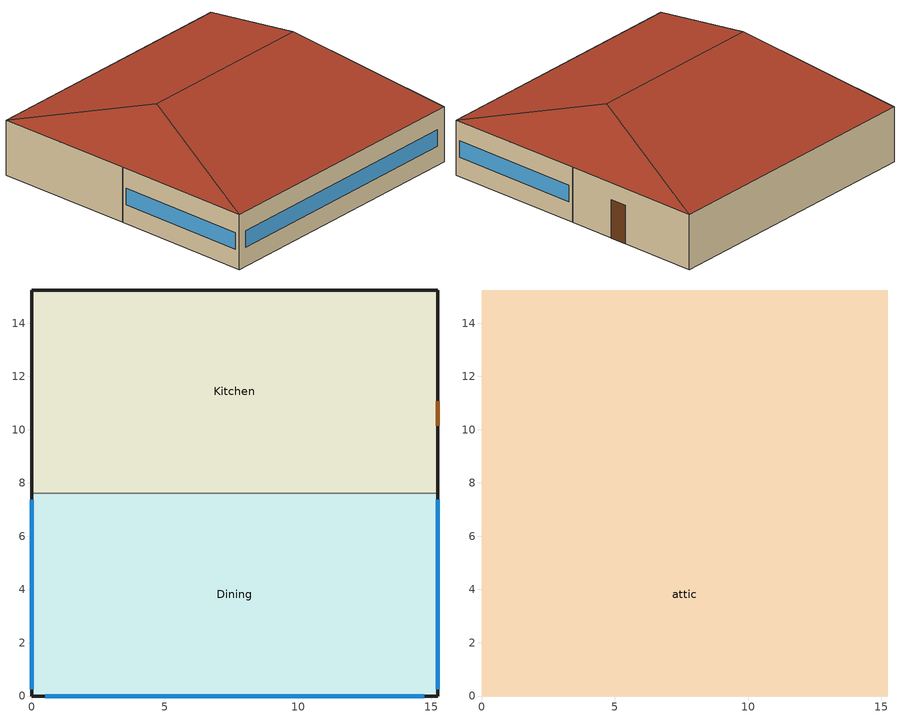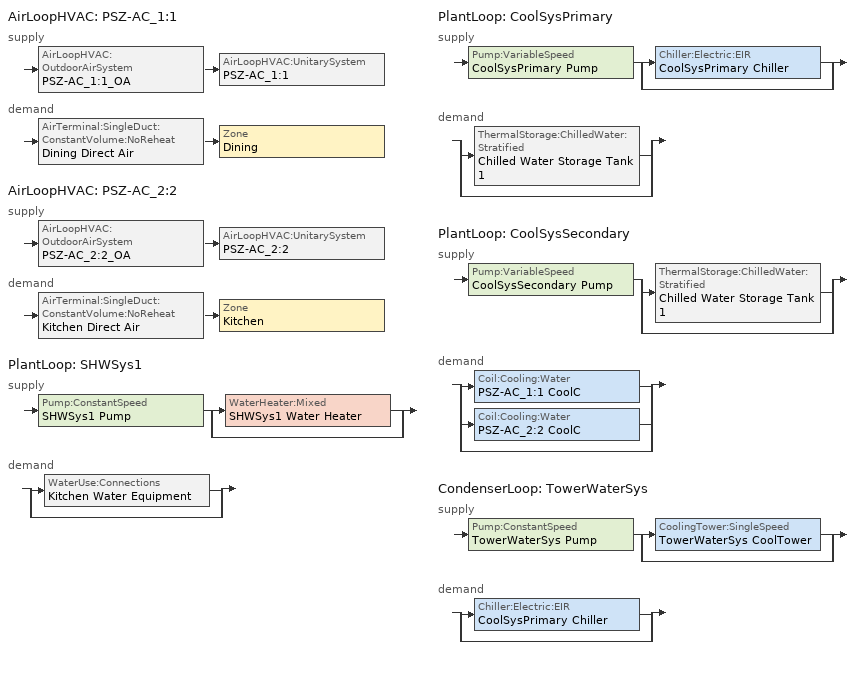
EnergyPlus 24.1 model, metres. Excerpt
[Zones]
Dining
 floor ground (Dining_Floor_Ffactor): 15.24,7.62 15.24,0 0,0 0,7.62 z0
 wall outside (nonres_ext_wall): 0,7.62 0,0 15.24,0 15.24,7.62 z0:3.05
 wall to Kitchen (int_wall): 15.24,7.62 0,7.62 z0:3.05
 window (NonreseastwestWindow_U_0.36_SHGC_0.38): 15.24,0.25 15.24,7.37 / 0,7.37 0,0.25 z1.07:1.98
 window (NonresWindow_U_0.36_SHGC_0.38): 0.51,0 14.73,0 z1.07:1.98
Kitchen
 floor ground (Kitchen_Floor_Ffactor): 15.24,15.24 15.24,7.62 0,7.62 0,15.24 z0
 wall outside (nonres_ext_wall): 15.24,7.62 15.24,15.24 0,15.24 0,7.62 z0:3.05
 door (Swinging Door_con): 15.24,10.15 15.24,11.06 z0:2.13
attic
 floor to Dining (nonres_roof_floor): 0,0 0,7.62 15.24,7.62 15.24,0 z3.05
 floor to Kitchen (nonres_roof_floor): 15.24,15.24 15.24,7.62 0,7.62 0,15.24 z3.05
 roof outside (AtticRoofDeck): 15.24,0,3.05 15.24,15.24,3.05 12.7,7.62,5.59; 15.24,15.24,3.05 0,15.24,3.05 2.54,7.62,5.59 12.7,7.62,5.59; 0,0,3.05 15.24,0,3.05 12.7,7.62,5.59 2.54,7.62,5.59; 0,15.24,3.05 0,0,3.05 2.54,7.62,5.59
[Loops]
AirLoopHVAC 'PSZ-AC_1:1'
 supply: AirLoopHVAC:OutdoorAirSystem 'PSZ-AC_1:1_OA' > AirLoopHVAC:UnitarySystem 'PSZ-AC_1:1'
 demand: AirTerminal:SingleDuct:ConstantVolume:NoReheat 'Dining Direct Air' > Zone 'Dining'
AirLoopHVAC 'PSZ-AC_2:2'
 supply: AirLoopHVAC:OutdoorAirSystem 'PSZ-AC_2:2_OA' > AirLoopHVAC:UnitarySystem 'PSZ-AC_2:2'
 demand: AirTerminal:SingleDuct:ConstantVolume:NoReheat 'Kitchen Direct Air' > Zone 'Kitchen'
PlantLoop 'SHWSys1'
 supply: Pump:ConstantSpeed 'SHWSys1 Pump' > split
  | WaterHeater:Mixed 'SHWSys1 Water Heater'
  | bypass
 demand: split
  | WaterUse:Connections 'Kitchen Water Equipment'
  | bypass
PlantLoop 'CoolSysPrimary'
 supply: Pump:VariableSpeed 'CoolSysPrimary Pump' > split
  | Chiller:Electric:EIR 'CoolSysPrimary Chiller'
  | bypass
 demand: split
  | ThermalStorage:ChilledWater:Stratified 'Chilled Water Storage Tank 1'
  | bypass
PlantLoop 'CoolSysSecondary'
 supply: Pump:VariableSpeed 'CoolSysSecondary Pump' > split
  | ThermalStorage:ChilledWater:Stratified 'Chilled Water Storage Tank 1'
  | bypass
 demand: split
  | Coil:Cooling:Water 'PSZ-AC_1:1 CoolC'
  | Coil:Cooling:Water 'PSZ-AC_2:2 CoolC'
  | bypass
CondenserLoop 'TowerWaterSys'
 supply: Pump:ConstantSpeed 'TowerWaterSys Pump' > split
  | CoolingTower:SingleSpeed 'TowerWaterSys CoolTower'
  | bypass
 demand: split
  | Chiller:Electric:EIR 'CoolSysPrimary Chiller'
  | bypass
[Building]
RestaurantFastFood: Loads convergence tolerance value=0.04; Maximum number of warmup days=15; Minimum number of warmup days=6; North axis=0; Solar distribution=MinimalShadowing; Temperature convergence tolerance value=0.2; Terrain=City
[Site:GroundTemperature:FCfactorMethod]
January ground temperature=7.1; February ground temperature=3; March ground temperature=-1; April ground temperature=0.8; May ground temperature=-0.2; June ground temperature=4.8; July ground temperature=6.1; August ground temperature=13.7; September ground temperature=22.2; October ground temperature=22.7; November ground temperature=21.7; December ground temperature=18.5
[Site:Location]
USA IL-CHICAGO-OHARE: Elevation=190; Latitude=41.77; Longitude=-87.75; Time zone=-6
[Site:WaterMainsTemperature]
Annual average outdoor air temperature=9.95; Calculation method=Correlation; Maximum difference in monthly average outdoor air temperatures=23.7
[SizingPeriod:DesignDay] Barometric pressure=99063; Day of month=21; Daylight saving time indicator=No; Humidity condition type=WetBulb; Rain indicator=No; Snow indicator=No; Solar model indicator=ASHRAEClearSky
Name | Daily dry bulb temperature range | Day type | Maximum dry bulb temperature | Month | Sky clearness | Wetbulb or dewpoint at maximum dry bulb | Wind direction | Wind speed
CHICAGO Ann Clg .4% Condns WB=>MDB | 10.7 | SummerDesignDay | 31.2 | 7 | 1 | 25.5 | 230 | 5.3
CHICAGO Ann Htg 99.6% Condns DB | 0 | WinterDesignDay | -20.6 | 1 | 0 | -20.6 | 270 | 4.9
[Construction]
AtticRoofDeck: F12 Asphalt shingles, G02 16mm plywood
InteriorFurnishings: Std Wood 6inch
NonresWindow_U_0.36_SHGC_0.38: Nonres Window Glazing Layer
NonreseastwestWindow_U_0.36_SHGC_0.38: Nonres East West Glazing Layer
Swinging Door_con: Opaque Door panel_con
int_wall: G01 13mm gypsum board, G01 13mm gypsum board
nonres_ext_wall: F07 25mm stucco, G01 16mm gypsum board, Nonres_Exterior_Wall_Insulation, G01 16mm gypsum board
nonres_roof_floor: G01 16mm gypsum board, Nonres_Roof_Insulation
[Construction:FfactorGroundFloor] Area=116.171; F factor=0.90012; Perimeterexposed=30.4856
Dining_Floor_Ffactor; Kitchen_Floor_Ffactor
[Material]
Name | Conductivity | Density | Roughness | Solar absorptance | Specific heat | Thermal absorptance | Thickness | Visible absorptance
F07 25mm stucco | 0.72 | 1856 | Smooth | 0.7 | 840 | 0.9 | 0.0254 | 0.7
F12 Asphalt shingles | 0.04 | 1120 | VeryRough | 0.7 | 1260 | 0.9 | 0.0032
G01 13mm gypsum board | 0.16 | 800 | Smooth | 0.7 | 1090 | 0.9 | 0.0127 | 0.5
G01 16mm gypsum board | 0.16 | 800 | MediumSmooth |  | 1090 |  | 0.0159
G02 16mm plywood | 0.12 | 544 | Smooth |  | 1210 |  | 0.0159
Std Wood 6inch | 0.12 | 540 | MediumSmooth | 0.7 | 1210 | 0.9 | 0.15 | 0.7
[Material:NoMass] Solar absorptance=0.7; Thermal absorptance=0.9; Visible absorptance=0.7
Name | Roughness | Thermal resistance
Nonres_Exterior_Wall_Insulation | MediumSmooth | 3.06958
Nonres_Roof_Insulation | MediumSmooth | 8.09878
Opaque Door panel_con | MediumRough | 0.475964
[WindowMaterial:SimpleGlazingSystem] Solar heat gain coefficient=0.38; U factor=2.04417; Visible transmittance=0.418
Nonres East West Glazing Layer; Nonres Window Glazing Layer
[AirLoopHVAC] Design supply air flow rate=Autosize
PSZ-AC_1:1; PSZ-AC_2:2
[AirLoopHVAC:UnitarySystem] Availability schedule=ALWAYS_ON; Control type=Load; Cooling supply air flow rate=Autosize; Cooling supply air flow rate method=SupplyAirFlowRate; Dehumidification control type=None; Fan placement=DrawThrough; Heating supply air flow rate=Autosize; Heating supply air flow rate method=SupplyAirFlowRate; Latent load control=SensibleOnlyLoadControl; Maximum supply air temperature=Autosize; Minimum supply air temperature=2; No load supply air flow rate=Autosize; No load supply air flow rate control set to low speed=No; No load supply air flow rate method=SupplyAirFlowRate; Supply air fan operating mode schedule=HVACOperationSchd; Use doas dx cooling coil=No
Name | Controlling zone or thermostat location | Cooling coil | Design specification multispeed object | Heating coil | Supply fan
PSZ-AC_1:1 | Dining | PSZ-AC_1:1 CoolC | PSZ-AC_1:1_Unitary_Package_DX_Perf | PSZ-AC_1:1_HeatC | PSZ-AC_1:1_addAQ Fan
PSZ-AC_2:2 | Kitchen | PSZ-AC_2:2 CoolC | PSZ-AC_2:2_Unitary_Package_DX_Perf | PSZ-AC_2:2_HeatC | PSZ-AC_2:2_addAQ Fan
[AirTerminal:SingleDuct:ConstantVolume:NoReheat] Availability schedule=ALWAYS_ON; Maximum air flow rate=Autosize
Dining Direct Air; Kitchen Direct Air
[AvailabilityManager:NightCycle] Applicability schedule=Always_On; Control type=StayOff; Cycling run time=1800; Cycling run time control type=FixedRunTime; Fan schedule=HVACOperationSchd; Thermostat tolerance=1
PSZ-AC_1:1 Availability Manager; PSZ-AC_2:2 Availability Manager
[Coil:Heating:Fuel] Availability schedule=ALWAYS_ON; Fuel type=NaturalGas; Nominal capacity=Autosize
Name | Burner efficiency
PSZ-AC_1:1_HeatC | 0.81
PSZ-AC_2:2_HeatC | 0.8
[Controller:OutdoorAir] Economizer control action type=ModulateFlow; Economizer control type=DifferentialDryBulb; Lockout type=LockoutWithHeating; Maximum outdoor air flow rate=Autosize; Minimum limit type=FixedMinimum; Minimum outdoor air flow rate=Autosize
Name | Maximum fraction of outdoor air schedule | Minimum outdoor air schedule
PSZ-AC_1:1_OA_Controller | SZ_system_OA_Max_Frac_SCH | MinOA_MotorizedDamper_Sched
PSZ-AC_2:2_OA_Controller |  | MINOA_FFKITCH_SCHED
[Daylighting:Controls]
Dining_DaylCtrl: Daylighting reference point name 1=Dining_DaylRefPt1; Fraction of lights controlled by reference point 1=0.38; Illuminance setpoint at reference point 1=215; Daylighting reference point name 2=Dining_DaylRefPt2; Fraction of lights controlled by reference point 2=0.38; Illuminance setpoint at reference point 2=215; Daylighting method=SplitFlux; Glare calculation azimuth angle of view direction clockwise from zone y axis=180; Glare calculation daylighting reference point=Dining_DaylRefPt1; Lighting control type=ContinuousOff; Maximum allowable discomfort glare index=22; Minimum input power fraction for continuous or continuousoff dimming control=0.2; Minimum light output fraction for continuous or continuousoff dimming control=0.2; Number of stepped control steps=3; Probability lighting will be reset when needed in manual stepped control=1; Zone or space=Dining
[DesignSpecification:OutdoorAir]
Name | Outdoor air flow per zone | Outdoor air flow per zone floor area | Outdoor air method
SZ DSOA Dining | 0 | 0.00358138 | Flow/Area
SZ DSOA Kitchen | 1.14136 | 0.000792347 | Maximum
[ElectricEquipment] Design level calculation method=EquipmentLevel
Name | Design level | End use subcategory | Fraction latent | Fraction lost | Fraction radiant | Schedule | Zone or zonelist or space or spacelist
Dining_MiscElec_Equip | 13567.3 | Cooking | 0.25 | 0 | 0.3 | BLDG_EQUIP_SCH | Dining
Kitchen_MiscElec_Equip | 31468.7 | Cooking | 0.25 | 0.3 | 0.3 | BLDG_EQUIP_SCH | Kitchen
Kitchen_Reach-in-Freezer | 277.5 | ReachInFreezer | 0 | 0 | 0.25 | Always_on | Kitchen
Kitchen_Reach-in-Refrigerator | 313.3 | ReachInRefrigerator | 0 | 0 | 0.25 | Always_on | Kitchen
[EnergyManagementSystem:Actuator] Actuated component control type=Electricity Rate; Actuated component type=Lights
Name | Actuated component unique
Dining_Light_Actuator | Dining_lights
Kitchen_Light_Actuator | Kitchen_lights
[EnergyManagementSystem:InternalVariable] Internal data type=Zone Floor Area
Name | Internal data index key
Dining_Area | Dining
Kitchen_Area | Kitchen
[EnergyManagementSystem:Program]
SET_Dining_Light_EMS_Program: SET Dining_LSr_IP=0.093*Dining_LSr/Dining_Area; IF (Dining_Occ_Sensor <= 0) && (Dining_LSr_IP >= 0.02); SET Dining_Light_Actuator = 0.02*Dining_Area/0.09290304; ELSE; SET Dining_Light_Actuator = NULL; ENDIF
SET_Kitchen_Light_EMS_Program: SET Kitchen_LSr_IP=0.093*Kitchen_LSr/Kitchen_Area; IF (Kitchen_Occ_Sensor <= 0) && (Kitchen_LSr_IP >= 0.02); SET Kitchen_Light_Actuator = 0.02*Kitchen_Area/0.09290304; ELSE; SET Kitchen_Light_Actuator = NULL; ENDIF
[EnergyManagementSystem:ProgramCallingManager]
SET_Dining_Light_EMS_Program_Prog_Manager: BeginTimestepBeforePredictor; SET_Dining_Light_EMS_Program
SET_Kitchen_Light_EMS_Program_Prog_Manager: BeginTimestepBeforePredictor; SET_Kitchen_Light_EMS_Program
[EnergyManagementSystem:Sensor]
Name | Output variable or output meter index key | Output variable or output meter
Dining_LSr | Dining | Zone Lights Electricity Rate
Dining_Occ_Sensor | Dining | People Occupant Count
Kitchen_LSr | Kitchen | Zone Lights Electricity Rate
Kitchen_Occ_Sensor | Kitchen | People Occupant Count
OAT_F |  | Site Outdoor Air Drybulb Temperature
[Exterior:Lights] Control option=AstronomicalClock; End use subcategory=General
Name | Design level | Schedule
Exterior_Lights_a | 122.81 | Exterior_lighting_schedule_a
Exterior_Lights_b | 649.5 | Exterior_lighting_schedule_b_2016
[Fan:SystemModel] Availability schedule=HVACOperationSchd; Design electric power consumption=Autosize; Design maximum air flow rate=Autosize; Design power sizing method=TotalEfficiencyAndPressure; Design pressure rise=622.5; Electric power minimum flow rate fraction=1; End use subcategory=General; Motor in air stream fraction=1; Night ventilation mode pressure rise=622.5; Number of speeds=2; Speed control method=Discrete; Speed electric power fraction 1=0.4; Speed flow fraction 1=0.66; Speed electric power fraction 2=1; Speed flow fraction 2=1
Name | Fan total efficiency | Motor efficiency
PSZ-AC_1:1_addAQ Fan | 0.58175 | 0.895
PSZ-AC_2:2_addAQ Fan | 0.56225 | 0.865
[Fan:ZoneExhaust] Availability schedule=Hours_of_operation; End use subcategory=General
Name | Fan total efficiency | Maximum flow rate | Pressure rise | Balanced exhaust fraction schedule
Dining Exhaust Fan | 1 | 0.41605 | 0
Kitchen Exhaust Fan | 0.385 | 1.5574 | 124.5 | Kitchen Exhaust Fan Balanced Exhaust Fraction Schedule
[GasEquipment]
Kitchen_MiscGas_Equip: Design level=91932.6; Design level calculation method=EquipmentLevel; End use subcategory=Cooking; Fraction latent=0.1; Fraction lost=0.7; Fraction radiant=0.2; Schedule=FF_GAS_EQUIP_SCH; Zone or zonelist or space or spacelist=Kitchen
[InternalMass] Construction=InteriorFurnishings; Surface area=232.343
Name | Zone or zonelist
Dining_InternalMass_1 | Dining
Kitchen_InternalMass_1 | Kitchen
[Lights] Design level calculation method=Watts/Area; End use subcategory=LightsWired; Fraction radiant=0.7; Fraction replaceable=1; Fraction visible=0.2; Return air fraction=0; Return air fraction calculated from plenum temperature=No
Name | Schedule | Watts per floor area | Zone or zonelist or space or spacelist
Dining_Lights | BLDG_LIGHT_DINING_SCH | 4.30556 | Dining
Kitchen_Lights | BLDG_LIGHT_KITCHEN_SCH | 11.7327 | Kitchen
[People] Activity level schedule=ACTIVITY_SCH; Air velocity schedule=AIR_VELO_SCH; Clothing insulation calculation method=ClothingInsulationSchedule; Clothing insulation schedule=CLOTHING_SCH; Enable ashrae 55 comfort warnings=No; Fraction radiant=0.3; Mean radiant temperature calculation type=EnclosureAveraged; Number of people schedule=BLDG_OCC_SCH; Sensible heat fraction=Autocalculate; Thermal comfort model 1 type=Fanger; Work efficiency schedule=WORK_EFF_SCH
Name | Floor area per person | Number of people calculation method | Zone or zonelist or space or spacelist | Number of people
Dining | 1.327 | Area/Person | Dining
Kitchen |  | People | Kitchen | 6.2733
[PlantEquipmentList]
SHWSys1 Equipment List: SHWSys1 Water Heater, WaterHeater:Mixed
CoolSysPrimary Equipment List: CoolSysPrimary Chiller, Chiller:Electric:EIR
CoolSysSecondary TES Supply: Chilled Water Storage Tank 1, ThermalStorage:ChilledWater:Stratified
[PlantEquipmentOperation:HeatingLoad]
SHWSys1 Operation Scheme: Load range 1 lower limit=0; Load range 1 upper limit=1e+15; Range 1 equipment list=SHWSys1 Equipment List
[PlantEquipmentOperationSchemes] Control scheme 1 schedule=PlantOnSched
Name | Control scheme 1
SHWSys1 Loop Operation Scheme List | SHWSys1 Operation Scheme
CoolSysPrimary Loop Operation Scheme List | CoolSysPrimary Operation Scheme
CoolSysSecondary Loop Operation Scheme List | CoolSysSecondary Operation Scheme
[PlantLoop] Fluid type=Water; Load distribution scheme=Optimal; Maximum loop flow rate=Autosize; Minimum loop flow rate=0; Plant loop volume=Autocalculate
Name | Maximum loop temperature | Minimum loop temperature | Plant equipment operation scheme
SHWSys1 | 60 | 10 | SHWSys1 Loop Operation Scheme List
CoolSysPrimary | 98 | 1 | CoolSysPrimary Loop Operation Scheme List
CoolSysSecondary | 98 | 1 | CoolSysSecondary Loop Operation Scheme List
[Pump:ConstantSpeed] Design flow rate=Autosize; Design power consumption=Autosize; Fraction of motor inefficiencies to fluid stream=0; Pump control type=Intermittent
Name | Design pump head | Motor efficiency
SHWSys1 Pump | 0.001 | 0.3
TowerWaterSys Pump | 179352 | 0.87
[Refrigeration:Case] Zone=Kitchen; Anti sweat heater control type=None; Availability schedule=ALWAYS_ON; Case anti sweat heater power per unit length=0; Case height=0; Case lighting schedule=walkin_occ_lght_sch; Defrost energy correction curve type=None; Fraction of lighting energy to case=1; Humidity at zero anti sweat heater energy=0; Latent case credit curve type=CaseTemperatureMethod; Minimum anti sweat heater power per unit length=0; Rated ambient relative humidity=55; Rated ambient temperature=23.88; Standard case lighting power per unit length=33
Name | Case credit fraction schedule | Case defrost drip down schedule | Case defrost power per unit length | Case defrost schedule | Case defrost type | Case length | Case operating temperature | Fraction of anti sweat heater energy to case | Latent case credit curve | Operating case fan power per unit length | Rated latent heat ratio | Rated runtime fraction | Rated total cooling capacity per unit length | Refrigerated case restocking schedule | Standard case fan power per unit length | Under case hvac return air fraction
Kitchen_Case:1_WALKINFREEZER | Kitchen_Case:1_WALKINFREEZER_CaseCreditReduxSched | Kitchen_Case:1_WALKINFREEZER_CaseDripDown2aDaySched | 1291.7 | Kitchen_Case:1_WALKINFREEZER_CaseDefrost2aDaySched | Electric | 2.44 | -23 | 0 | Kitchen_Case:1_WALKINFREEZERSingleShelfHorizontal_LatentEnergyMult | 21.1429 | 0.1 | 0.4 | 688 | Kitchen_Case:1_WALKINFREEZER_WalkInStockingSched | 21.1429 | 0
Kitchen_Case:2_SELFCONTAINEDDISPLAYCASE |  |  | 0 |  | None | 3.05 | 2 | 0.2 | Kitchen_Case:2_SELFCONTAINEDDISPLAYCASEMultiShelfVertical_LatentEnergyMult | 18.8571 | 0.08 | 0.85 | 734 | Kitchen_Case:2_SELFCONTAINEDDISPLAYCASE_CaseStockingSched | 18.8571 | 0.05
[Refrigeration:CaseAndWalkInList]
Name | Case or walkin name 1
RACK1CaseList | Kitchen_Case:1_WALKINFREEZER
RACK2CaseList | Kitchen_Case:2_SELFCONTAINEDDISPLAYCASE
[Refrigeration:CompressorRack] Condenser type=AirCooled; Design condenser fan power=330; Heat rejection location=Zone
Name | Compressor rack cop function of temperature curve | Condenser fan power function of temperature curve | Design compressor rack cop | End use subcategory | Refrigeration case name or walkin name or caseandwalkinlist
RACK1 | RACK1_RackCOPfTCurve | RACK1_RackCondFanCurve2 | 2.51 | LowTempRefrigeration | RACK1CaseList
RACK2 | RACK2_RackCOPfTCurve |  | 7.29 | MedTempRefrigeration | RACK2CaseList
[SetpointManager:MixedAir] Control variable=Temperature
Name | Setpoint node or nodelist
PSZ-AC_1:1_CoolC SAT Manager | PSZ-AC_1:1_CoolC-PSZ-AC_1:1_HeatCNode
PSZ-AC_1:1_HeatC MixedAir Manager | PSZ-AC_1:1_HeatC-PSZ-AC_1:1 FanNode
PSZ-AC_1:1_OAMixed Air Temp Manager | PSZ-AC_1:1_OA-PSZ-AC_1:1_CoolCNode
PSZ-AC_2:2_CoolC SAT Manager | PSZ-AC_2:2_CoolC-PSZ-AC_2:2_HeatCNode
PSZ-AC_2:2_HeatC MixedAir Manager | PSZ-AC_2:2_HeatC-PSZ-AC_2:2 FanNode
PSZ-AC_2:2_OAMixed Air Temp Manager | PSZ-AC_2:2_OA-PSZ-AC_2:2_CoolCNode
[SetpointManager:Scheduled] Control variable=Temperature
Name | Schedule | Setpoint node or nodelist
SHWSys1 Loop Setpoint Manager | SHWSys1-Loop-Temp-Schedule | SHWSys1 Supply Outlet Node
CoolSysPrimary Loop Setpoint Manager | CW-Primary-Loop-Temp-Schedule | CoolSysPrimary Supply Outlet Node
CoolSysSecondary Loop Setpoint Manager | CW-Secondary-Loop-Temp-Schedule | CoolSysSecondary Supply Outlet Node
[SetpointManager:SingleZone:Cooling] Control variable=Temperature; Maximum supply air temperature=99; Minimum supply air temperature=12.8
Name | Control zone | Setpoint node or nodelist
SupAirTemp MngrDining - Clg | Dining | PSZ-AC_1:1 Supply Equipment Outlet Node
SupAirTemp MngrKitchen - Clg | Kitchen | PSZ-AC_2:2 Supply Equipment Outlet Node
[SetpointManager:SingleZone:Heating] Control variable=Temperature; Maximum supply air temperature=40; Minimum supply air temperature=12.8
Name | Control zone | Setpoint node or nodelist
SupAirTemp MngrDining - Htg | Dining | PSZ-AC_1:1 Zone Equipment Inlet Node
SupAirTemp MngrKitchen - Htg | Kitchen | PSZ-AC_2:2 Zone Equipment Inlet Node
[Sizing:Plant]
Name | Design loop exit temperature | Loop design temperature difference | Loop type | Plant or condenser loop
SHWSys1 | 60 | 5 | Heating
Sizing:Plant CoolSysPrimary | 4.4 | 5 | Cooling | CoolSysPrimary
Sizing:Plant CoolSysSecondary | 6.7 | 4.5 | Cooling | CoolSysSecondary
Sizing:Plant TowerWaterSys | 29.4 | 5.6 | Condenser | TowerWaterSys
[Sizing:System] 100 outdoor air in cooling=No; 100 outdoor air in heating=No; Central cooling capacity control method=OnOff; Central cooling design supply air humidity ratio=0.007; Central cooling design supply air temperature=12.8; Central heating design supply air humidity ratio=0.008; Central heating design supply air temperature=40; Central heating maximum system air flow ratio=1; Cooling design capacity=Autosize; Cooling design capacity method=CoolingDesignCapacity; Cooling supply air flow rate=0; Cooling supply air flow rate method=DesignDay; Design outdoor air flow rate=Autosize; Heating design capacity=Autosize; Heating design capacity method=HeatingDesignCapacity; Heating supply air flow rate=0; Heating supply air flow rate method=DesignDay; Precool design humidity ratio=0.008; Precool design temperature=12.8; Preheat design humidity ratio=0.008; Preheat design temperature=7; System outdoor air method=ZoneSum; Type of load to size on=Sensible; Type of zone sum to use=Coincident; Zone maximum outdoor air fraction=1
PSZ-AC_1:1; PSZ-AC_2:2
[Sizing:Zone] Account for dedicated outdoor air system=No; Cooling design air flow method=DesignDayWithLimit; Cooling design air flow rate=0; Cooling minimum air flow fraction=0; Dedicated outdoor air high setpoint temperature for design=Autosize; Dedicated outdoor air low setpoint temperature for design=Autosize; Dedicated outdoor air system control strategy=NeutralSupplyAir; Heating design air flow method=DesignDay; Heating design air flow rate=0; Zone cooling design supply air humidity ratio=0.007; Zone cooling design supply air temperature=12.8; Zone cooling design supply air temperature input method=SupplyAirTemperature; Zone heating design supply air humidity ratio=0.008; Zone heating design supply air temperature=40; Zone heating design supply air temperature input method=SupplyAirTemperature
Name | Cooling minimum air flow | Cooling minimum air flow per zone floor area | Design specification outdoor air object
Dining | 0 | 0.00358118 | SZ DSOA Dining
Kitchen | 1.14136 | 0 | SZ DSOA Kitchen
[ThermostatSetpoint:DualSetpoint]
Name | Cooling setpoint temperature schedule | Heating setpoint temperature schedule
Dining DualSPSched | CLGSETP_SCH_NO_OPTIMUM | HTGSETP_SCH_NO_OPTIMUM
Kitchen DualSPSched | CLGSETP_KITCHEN_SCH_NO_OPTIMUM | HTGSETP_KITCHEN_SCH_NO_OPTIMUM
[UnitarySystemPerformance:Multispeed] Cooling speed supply air flow ratio 1=0.66; Heating speed supply air flow ratio 1=1; Cooling speed supply air flow ratio 2=1; Heating speed supply air flow ratio 2=1; No load supply air flow rate ratio=0.66; Number of speeds for cooling=2; Number of speeds for heating=2; Single mode operation=No
PSZ-AC_1:1_Unitary_Package_DX_Perf; PSZ-AC_2:2_Unitary_Package_DX_Perf
[WaterHeater:Mixed]
SHWSys1 Water Heater: Ambient temperature indicator=Zone; Ambient temperature zone=KITCHEN; Deadband temperature difference=2; Heater control type=Cycle; Heater fuel type=NaturalGas; Heater maximum capacity=29307.11; Heater thermal efficiency=0.80804; Indirect water heating recovery time=1.5; Maximum temperature limit=82.2222; Off cycle loss coefficient to ambient temperature=7.56156; Off cycle parasitic fuel consumption rate=720; Off cycle parasitic fuel type=NaturalGas; Off cycle parasitic heat fraction to tank=0.8; On cycle loss coefficient to ambient temperature=7.56156; On cycle parasitic fuel consumption rate=720; On cycle parasitic fuel type=NaturalGas; Setpoint temperature schedule=SHWSys1 Water Heater Setpoint Temperature Schedule Name; Source side design flow rate=Autosize; Source side effectiveness=1; Tank volume=0.378541; Use side design flow rate=Autosize; Use side effectiveness=1
[WaterUse:Connections]
Kitchen Water Equipment: Water use equipment name 1=Kitchen Water Equipment
[WaterUse:Equipment]
Kitchen Water Equipment: Zone=Kitchen; End use subcategory=WaterUse; Flow rate fraction schedule=BLDG_SWH_SCH; Hot water supply temperature schedule=Kitchen Water Equipment Hot Supply Temp Sched; Latent fraction schedule=Kitchen Water Equipment Latent fract sched; Peak flow rate=9.598e-05; Sensible fraction schedule=Kitchen Water Equipment Sensible fract sched
[Zone] Floor area=Autocalculate; Multiplier=1; Type=1
Name | Ceiling height | Part of total floor area | Volume
Dining; Kitchen | 3.0488 | Yes | 354.1836
attic | -9999 | No | 262.3406
[ZoneControl:Thermostat] Control type schedule=Dual Zone Control Type Sched
Name | Zone or zonelist | Control 1
Dining Thermostat | Dining | Dining DualSPSched
Kitchen Thermostat | Kitchen | Kitchen DualSPSched
[Zone equipment]
Dining: Dining Exhaust Fan, Dining Direct Air
Kitchen: Kitchen Exhaust Fan, Kitchen Direct Air
[ZoneInfiltration:DesignFlowRate] Temperature term coefficient=0; Velocity squared term coefficient=0
Name | Constant term coefficient | Design flow rate | Design flow rate calculation method | Schedule | Velocity term coefficient | Zone or zonelist or space or spacelist | Flow rate per exterior surface area
Dining_Door_Infiltration | 1 | 0.583798 | Flow/Zone | VESTIBULE_DOOR_INFIL_SCH | 0 | Dining
Dining_Infiltration | 0 |  | Flow/ExteriorArea | INFIL_SCH_PNNL | 0.224 | Dining | 0.00056896
Kitchen_Infiltration | 0 |  | Flow/ExteriorArea | INFIL_SCH_PNNL | 0.224 | Kitchen | 0.00056896
attic_Infiltration | 1 | 0.0729 | Flow/Zone | ALWAYS_ON | 0 | attic
[Coil:Cooling:Water] Availability schedule=ALWAYS_ON; Design air flow rate=Autosize; Design water flow rate=Autosize; Design inlet water temperature=Autosize; Design inlet air temperature=Autosize; Design outlet air temperature=Autosize; Design inlet air humidity ratio=Autosize; Design outlet air humidity ratio=Autosize; Design water temperature difference=4.5; Type of analysis=DetailedAnalysis; Heat exchanger configuration=CounterFlow
PSZ-AC_1:1 CoolC; PSZ-AC_2:2 CoolC
[Chiller:Electric:EIR]
CoolSysPrimary Chiller: Chiller flow mode=ConstantFlow; Condenser type=WaterCooled; Cooling capacity function of temperature curve=Main Chiller RecipCapFT; Design heat recovery water flow rate=0; Electric input to cooling output ratio function of part load ratio curve=Main Chiller RecipEIRFPLR; Electric input to cooling output ratio function of temperature curve=Main Chiller RecipEIRFT; Fraction of compressor electric consumption rejected by condenser=1; Leaving chilled water lower temperature limit=3; Maximum part load ratio=1; Minimum part load ratio=0; Minimum unloading ratio=0.25; Optimum part load ratio=1; Reference capacity=97000; Reference chilled water flow rate=Autosize; Reference condenser fluid flow rate=Autosize; Reference cop=3.2; Reference entering condenser fluid temperature=29.4; Reference leaving chilled water temperature=4.4
[CondenserEquipmentList]
TowerWaterSys Equipment List: TowerWaterSys CoolTower, CoolingTower:SingleSpeed
[CondenserEquipmentOperationSchemes]
TowerWaterSys Loop Operation Scheme List: Control scheme 1=TowerWaterSys Operation Scheme; Control scheme 1 schedule=PlantOnSched
[CondenserLoop]
TowerWaterSys: Condenser equipment operation scheme=TowerWaterSys Loop Operation Scheme List; Condenser loop volume=Autocalculate; Fluid type=Water; Load distribution scheme=SequentialLoad; Maximum loop flow rate=Autosize; Maximum loop temperature=80; Minimum loop flow rate=0; Minimum loop temperature=5
[CoolingTower:SingleSpeed]
TowerWaterSys CoolTower: Design air flow rate=Autosize; Design fan power=Autosize; Design u factor times area value=Autosize; Design water flow rate=Autosize; Free convection regime air flow rate=Autocalculate; Free convection regime u factor times area value=Autocalculate
[PlantEquipmentOperation:CoolingLoad] Load range 1 lower limit=0
Name | Load range 1 upper limit | Range 1 equipment list
CoolSysPrimary Operation Scheme | 1e+14 | CoolSysPrimary Equipment List
CoolSysSecondary Operation Scheme | 1e+09 | CoolSysSecondary TES Supply
TowerWaterSys Operation Scheme | 1e+12 | TowerWaterSys Equipment List
[Pump:VariableSpeed] Design maximum flow rate=Autosize; Design minimum flow rate=0; Design power consumption=Autosize; Design pump head=15000; Fraction of motor inefficiencies to fluid stream=0; Motor efficiency=0.9; Pump control type=Intermittent; Coefficient 1 of the part load performance curve=0; Coefficient 2 of the part load performance curve=1; Coefficient 3 of the part load performance curve=0; Coefficient 4 of the part load performance curve=0
CoolSysPrimary Pump; CoolSysSecondary Pump
[SetpointManager:FollowOutdoorAirTemperature]
MyCondenserControl: Control variable=Temperature; Maximum setpoint temperature=80; Minimum setpoint temperature=5; Offset temperature difference=0; Reference temperature type=OutdoorAirWetBulb; Setpoint node or nodelist=TowerWaterSys Supply Outlet Node
[ThermalStorage:ChilledWater:Stratified]
Chilled Water Storage Tank 1: Additional destratification conductivity=0; Ambient temperature indicator=Schedule; Ambient temperature schedule=TES Ambient Temp Schedule; Deadband temperature difference=1; Inlet mode=Seeking; Minimum temperature limit=1; Nominal cooling capacity=97000; Number of nodes=6; Setpoint temperature schedule=CW-Tank-Temp-Schedule; Source side availability schedule=TES Charge Schedule; Source side design flow rate=Autosize; Source side heat transfer effectiveness=1; Source side inlet height=0.15; Source side outlet height=7.85; Tank height=8; Tank recovery time=4; Tank shape=VerticalCylinder; Tank volume=58.5; Temperature sensor height=6.48; Uniform skin loss coefficient per unit area to ambient temperature=0.06811; Use side availability schedule=ALWAYS_ON; Use side design flow rate=Autosize; Use side heat transfer effectiveness=1; Use side inlet height=7.85; Use side outlet height=0.15
[Curve:Biquadratic] Input unit type for x=Temperature; Input unit type for y=Temperature; Maximum value of x=10; Maximum value of y=35; Minimum value of x=5; Minimum value of y=24; Output unit type=Dimensionless
Name | Coefficient1 constant | Coefficient2 x | Coefficient3 x 2 | Coefficient4 y | Coefficient5 y 2 | Coefficient6 x y
Main Chiller RecipCapFT | 0.507883 | 0.145228 | -0.00625644 | -0.0011178 | -0.0001296 | -0.00028188
Main Chiller RecipEIRFT | 1.03076 | -0.103536 | 0.00710208 | 0.0093186 | 0.00031752 | -0.00104328
[Curve:Cubic] Maximum value of x=20; Minimum value of x=-35
Name | Coefficient1 constant | Coefficient2 x | Coefficient3 x 2 | Coefficient4 x 3
Kitchen_Case:1_WALKINFREEZERSingleShelfHorizontal_LatentEnergyMult | 0.0236 | 0.0006 | 0 | 0
Kitchen_Case:2_SELFCONTAINEDDISPLAYCASEMultiShelfVertical_LatentEnergyMult | 0.0265263 | 0.00107803 | 6.02558e-05 | 1.23732e-06
[Curve:Quadratic]
Name | Maximum value of x | Minimum value of x | Coefficient1 constant | Coefficient2 x | Coefficient3 x 2
RACK1_RackCOPfTCurve | 35 | 10 | 1.7603 | -0.0377 | 0.0004
RACK1_RackCondFanCurve2 | 35 | 0 | 0 | 0.0286 | 0
RACK2_RackCOPfTCurve | 50 | 0 | 1 | 0 | 0
Main Chiller RecipEIRFPLR | 1 | 0 | 0.088065 | 1.137742 | -0.225806
[Schedule:Compact]
ACTIVITY_SCH: Through: 12/31, For: AllDays, Until: 24:00, 120
AIR_VELO_SCH; Kitchen Water Equipment Sensible fract sched: Through: 12/31, For: AllDays, Until: 24:00, 0.2
ALWAYS_ON; PlantOnSched; TES Charge Schedule: Through: 12/31, For: AllDays, Until: 24:00, 1
BLDG_EQUIP_SCH: Through: 12/31, For: Weekdays, Until: 01:00, 0.0299675, Until: 02:00, 0.0199015, Until: 03:00, 0.0298522, Until: 04:00, 0.0199015, Until: 05:00, 0.0497536, Until: 06:00, 0.11987, Until: 07:00, 0.129859, Until: 08:00, 0.149837, Until: 09:00, 0.179805, Until: 10:00, 0.209772, Until: 11:00, 0.259718, Until: 12:00, 0.289686, Until: 13:00, 0.269707, Until: 14:00, 0.249729, Until: 15:00, 0.229751, Until: 16:00, 0.229751, Until: 17:00, 0.259718, Until: 18:00, 0.259718, Until: 19:00, 0.23974, Until: 20:00, 0.219762, Until: 21:00, 0.199783, Until: 22:00, 0.179805, Until: 23:00, 0.0899024, Until: 24:00, 0.0299675, For: Saturday, Until: 01:00, 0.0299675, Until: 02:00, 0.0199015, Until: 03:00, 0.0298522, Until: 04:00, 0.0199015, Until: 05:00, 0.0497536, Until: 06:00, 0.119409, Until: 07:00, 0.129859, Until: 08:00, 0.149837, Until: 09:00, 0.179805, Until: 10:00, 0.209772, Until: 11:00, 0.259718, Until: 12:00, 0.289686, Until: 13:00, 0.269707, Until: 14:00, 0.249729, Until: 15:00, 0.229751, Until: 16:00, 0.229751, Until: 17:00, 0.259718, Until: 18:00, 0.259718, Until: 19:00, 0.23974, Until: 20:00, 0.219762, Until: 21:00, 0.199783, Until: 22:00, 0.179805, Until: 23:00, 0.0899024, Until: 24:00, 0.0299675, For: SummerDesignDay, Until: 24:00, 0.29, For: WinterDesignDay, Until: 24:00, 0, For: Sunday Holidays AllOtherDays, Until: 01:00, 0.0299675, Until: 02:00, 0.0199015, Until: 03:00, 0.0298522, Until: 04:00, 0.0199015, Until: 05:00, 0.0497536, Until: 06:00, 0.119409, Until: 07:00, 0.129859, Until: 08:00, 0.149837, Until: 09:00, 0.179805, Until: 10:00, 0.209772, Until: 11:00, 0.259718, Until: 12:00, 0.289686, Until: 13:00, 0.269707, Until: 14:00, 0.249729, Until: 15:00, 0.229751, Until: 16:00, 0.229751, Until: 17:00, 0.259718, Until: 18:00, 0.259718, Until: 19:00, 0.23974, Until: 20:00, 0.219762, Until: 21:00, 0.199783, Until: 22:00, 0.179805, Until: 23:00, 0.0899024, Until: 24:00, 0.0299675
BLDG_LIGHT_DINING_SCH: Through: 12/31, For: Weekday, Until: 1:00, 0.139857, Until: 5:00, 0.15, Until: 6:00, 0.186476, Until: 8:00, 0.372952, Until: 10:00, 0.559428, Until: 22:00, 0.839142, Until: 23:00, 0.46619, Until: 24:00, 0.279714, For: Saturday, Until: 1:00, 0.186476, Until: 6:00, 0.15, Until: 8:00, 0.279714, Until: 10:00, 0.559428, Until: 17:00, 0.745904, Until: 22:00, 0.839142, Until: 23:00, 0.46619, Until: 24:00, 0.279714, For: SummerDesignDay, Until: 24:00, 1, For: WinterDesignDay, Until: 24:00, 0, For: Sunday Holidays AllOtherDays, Until: 1:00, 0.186476, Until: 6:00, 0.15, Until: 8:00, 0.279714, Until: 10:00, 0.46619, Until: 16:00, 0.652666, Until: 22:00, 0.559428, Until: 23:00, 0.46619, Until: 24:00, 0.279714
BLDG_LIGHT_KITCHEN_SCH: Through: 12/31, For: Weekday, Until: 1:00, 0.13332, Until: 5:00, 0.15, Until: 6:00, 0.17776, Until: 8:00, 0.35552, Until: 10:00, 0.53328, Until: 22:00, 0.79992, Until: 23:00, 0.4444, Until: 24:00, 0.26664, For: Saturday, Until: 1:00, 0.17776, Until: 6:00, 0.15, Until: 8:00, 0.26664, Until: 10:00, 0.53328, Until: 17:00, 0.71104, Until: 22:00, 0.79992, Until: 23:00, 0.4444, Until: 24:00, 0.26664, For: SummerDesignDay, Until: 24:00, 1, For: WinterDesignDay, Until: 24:00, 0, For: Sunday Holidays AllOtherDays, Until: 1:00, 0.17776, Until: 6:00, 0.15, Until: 8:00, 0.26664, Until: 10:00, 0.4444, Until: 16:00, 0.62216, Until: 22:00, 0.53328, Until: 23:00, 0.4444, Until: 24:00, 0.26664
BLDG_OCC_SCH: Through: 12/31, For: Weekdays, Until: 01:00, 0.05, Until: 05:00, 0, Until: 06:00, 0.05, Until: 07:00, 0.1, Until: 10:00, 0.4, Until: 11:00, 0.2, Until: 12:00, 0.5, Until: 13:00, 0.8, Until: 14:00, 0.7, Until: 15:00, 0.4, Until: 16:00, 0.2, Until: 17:00, 0.25, Until: 18:00, 0.5, Until: 21:00, 0.8, Until: 22:00, 0.5, Until: 23:00, 0.35, Until: 24:00, 0.2, For: SummerDesignDay, Until: 24:00, 1, For: WinterDesignDay, Until: 24:00, 0, For: Saturday, Until: 01:00, 0.05, Until: 06:00, 0, Until: 07:00, 0.05, Until: 09:00, 0.5, Until: 10:00, 0.4, Until: 11:00, 0.2, Until: 12:00, 0.45, Until: 14:00, 0.5, Until: 15:00, 0.35, Until: 18:00, 0.3, Until: 19:00, 0.7, Until: 20:00, 0.9, Until: 21:00, 0.7, Until: 22:00, 0.65, Until: 23:00, 0.55, Until: 24:00, 0.35, For: Sunday Holidays AllOtherDays, Until: 01:00, 0.05, Until: 06:00, 0, Until: 07:00, 0.05, Until: 09:00, 0.5, Until: 11:00, 0.2, Until: 12:00, 0.3, Until: 14:00, 0.5, Until: 15:00, 0.3, Until: 16:00, 0.2, Until: 17:00, 0.25, Until: 18:00, 0.35, Until: 19:00, 0.55, Until: 20:00, 0.65, Until: 21:00, 0.7, Until: 22:00, 0.35, Until: 24:00, 0.2
BLDG_SWH_SCH: Through: 12/31, For: Weekdays, Until: 01:00, 0, Until: 06:00, 0, Until: 07:00, 0.15, Until: 08:00, 0.15, Until: 09:00, 0.33, Until: 10:00, 0.13, Until: 11:00, 0.1, Until: 12:00, 0.72, Until: 13:00, 0.31, Until: 14:00, 0.98, Until: 15:00, 0.92, Until: 16:00, 0.22, Until: 17:00, 0.31, Until: 18:00, 0.23, Until: 19:00, 0.16, Until: 20:00, 0.1, Until: 21:00, 0.4, Until: 22:00, 0.42, Until: 23:00, 0.43, Until: 24:00, 0.15, For: SummerDesignDay WinterDesignDay, Until: 01:00, 0, Until: 06:00, 0, Until: 07:00, 0, Until: 08:00, 0.15, Until: 09:00, 0.15, Until: 10:00, 0.15, Until: 11:00, 0.1, Until: 12:00, 0.72, Until: 13:00, 0.6, Until: 14:00, 0.98, Until: 15:00, 0.92, Until: 16:00, 0.25, Until: 17:00, 0.25, Until: 18:00, 0.23, Until: 19:00, 0.16, Until: 20:00, 0.1, Until: 21:00, 0.4, Until: 22:00, 0.42, Until: 23:00, 0.43, Until: 24:00, 0.15, For: Sunday Holidays AllOtherDays, Until: 01:00, 0, Until: 06:00, 0, Until: 07:00, 0, Until: 08:00, 0.15, Until: 09:00, 0.15, Until: 10:00, 0.15, Until: 11:00, 0.1, Until: 12:00, 0.72, Until: 13:00, 0.6, Until: 14:00, 0.98, Until: 15:00, 0.92, Until: 16:00, 0.25, Until: 17:00, 0.25, Until: 18:00, 0.23, Until: 19:00, 0.16, Until: 20:00, 0.1, Until: 21:00, 0.4, Until: 22:00, 0.42, Until: 23:00, 0.43, Until: 24:00, 0
CLGSETP_KITCHEN_SCH_NO_OPTIMUM: Through: 12/31, For: SummerDesignDay, Until: 05:00, 30, Until: 06:00, 28.33, Until: 24:00, 26.11, For: Weekdays, Until: 03:00, 30, Until: 04:00, 26.11, Until: 05:00, 26.11, Until: 24:00, 26.11, For: Saturday, Until: 03:00, 30, Until: 04:00, 26.11, Until: 05:00, 26.11, Until: 24:00, 26.11, For: WinterDesignDay, Until: 24:00, 30, For: Sunday Holidays AllOtherDays, Until: 03:00, 30, Until: 04:00, 26.11, Until: 05:00, 26.11, Until: 24:00, 26.11
CLGSETP_SCH_NO_OPTIMUM: Through: 12/31, For: SummerDesignDay, Until: 05:00, 30, Until: 06:00, 26.67, Until: 24:00, 23.89, For: Weekdays, Until: 03:00, 30, Until: 04:00, 23.89, Until: 05:00, 23.89, Until: 24:00, 23.89, For: Saturday, Until: 03:00, 30, Until: 04:00, 23.89, Until: 05:00, 23.89, Until: 24:00, 23.89, For: WinterDesignDay, Until: 24:00, 30, For: Sunday Holidays AllOtherDays, Until: 03:00, 30, Until: 04:00, 23.89, Until: 05:00, 23.89, Until: 24:00, 23.89
CLOTHING_SCH: Through: 04/30, For: AllDays, Until: 24:00, 1, Through: 09/30, For: AllDays, Until: 24:00, 0.5, Through: 12/31, For: AllDays, Until: 24:00, 1
Dual Zone Control Type Sched: Through: 12/31, For: AllDays, Until: 24:00, 4
Exterior_lighting_schedule_a: Through:12/31, For:AllDays, Until: 01:00, 1, Until: 06:00, 0, Until: 24:00, 1
Exterior_lighting_schedule_b_2016: Through:12/31, For:AllDays, Until: 06:00, 0.5, Until: 24:00, 1
FF_GAS_EQUIP_SCH: Through: 12/31, For: Weekdays Saturday, Until: 01:00, 0.03, Until: 02:00, 0.02, Until: 03:00, 0.03, Until: 04:00, 0.02, Until: 05:00, 0.05, Until: 06:00, 0.12, Until: 07:00, 0.13, Until: 08:00, 0.15, Until: 09:00, 0.18, Until: 10:00, 0.21, Until: 11:00, 0.26, Until: 12:00, 0.29, Until: 13:00, 0.27, Until: 14:00, 0.25, Until: 15:00, 0.23, Until: 16:00, 0.23, Until: 17:00, 0.26, Until: 18:00, 0.26, Until: 19:00, 0.24, Until: 20:00, 0.22, Until: 21:00, 0.2, Until: 22:00, 0.18, Until: 23:00, 0.09, Until: 24:00, 0.03, For: SummerDesignDay, Until: 24:00, 0.29, For: WinterDesignDay, Until: 24:00, 0, For: Sunday Holidays AllOtherDays, Until: 01:00, 0.03, Until: 02:00, 0.02, Until: 03:00, 0.03, Until: 04:00, 0.02, Until: 05:00, 0.05, Until: 06:00, 0.12, Until: 07:00, 0.13, Until: 08:00, 0.15, Until: 09:00, 0.18, Until: 10:00, 0.21, Until: 11:00, 0.26, Until: 12:00, 0.29, Until: 13:00, 0.27, Until: 14:00, 0.25, Until: 15:00, 0.23, Until: 16:00, 0.23, Until: 17:00, 0.26, Until: 18:00, 0.26, Until: 19:00, 0.24, Until: 20:00, 0.22, Until: 21:00, 0.2, Until: 22:00, 0.18, Until: 23:00, 0.09, Until: 24:00, 0.03
HTGSETP_KITCHEN_SCH_NO_OPTIMUM: Through: 12/31, For: WinterDesignDay, Until: 05:00, 15.56, Until: 06:00, 17.22, Until: 24:00, 18.89, For: Weekdays, Until: 03:00, 15.56, Until: 04:00, 18.89, Until: 05:00, 18.89, Until: 24:00, 18.89, For: SummerDesignDay, Until: 24:00, 15.56, For: Saturday, Until: 03:00, 15.56, Until: 04:00, 18.89, Until: 05:00, 18.89, Until: 24:00, 18.89, For: Sunday Holidays AllOtherDays, Until: 03:00, 15.56, Until: 04:00, 18.89, Until: 05:00, 18.89, Until: 24:00, 18.89
HTGSETP_SCH_NO_OPTIMUM: Through: 12/31, For: WinterDesignDay, Until: 05:00, 15.56, Until: 06:00, 18.33, Until: 24:00, 21.11, For: Weekdays, Until: 03:00, 15.56, Until: 04:00, 21.11, Until: 05:00, 21.11, Until: 24:00, 21.11, For: SummerDesignDay, Until: 24:00, 15.56, For: Saturday, Until: 03:00, 15.56, Until: 04:00, 21.11, Until: 05:00, 21.11, Until: 24:00, 21.11, For: Sunday Holidays AllOtherDays, Until: 03:00, 15.56, Until: 04:00, 21.11, Until: 05:00, 21.11, Until: 24:00, 21.11
HVACOperationSchd; Hours_of_operation: Through: 12/31, For: Weekday SummerDesignDay, Until: 01:00, 1, Until: 05:00, 0, Until: 24:00, 1, For: Saturday WinterDesignDay, Until: 01:00, 1, Until: 05:00, 0, Until: 24:00, 1, For: Sunday Holidays AllOtherDays, Until: 01:00, 1, Until: 05:00, 0, Until: 24:00, 1
INFIL_SCH_PNNL: Through: 12/31, For: Weekdays SummerDesignDay, Until: 01:00, 0.25, Until: 05:00, 1, Until: 24:00, 0.25, For: Saturday WinterDesignDay, Until: 01:00, 0.25, Until: 05:00, 1, Until: 24:00, 0.25, For: Sunday Holidays AllOtherDays, Until: 01:00, 0.25, Until: 05:00, 1, Until: 24:00, 0.25
Kitchen Exhaust Fan Balanced Exhaust Fraction Schedule: Through: 12/31, For: Weekday SummerDesignDay, Until: 01:00, 0.26715, Until: 05:00, 1, Until: 24:00, 0.26715, For: Saturday WinterDesignDay, Until: 01:00, 0.26715, Until: 05:00, 1, Until: 24:00, 0.26715, For: Sunday Holidays AllOtherDays, Until: 01:00, 0.26715, Until: 05:00, 1, Until: 24:00, 0.26715
Kitchen Water Equipment Hot Supply Temp Sched: Through: 12/31, For: AllDays, Until: 24:00, 55
Kitchen Water Equipment Latent fract sched: Through: 12/31, For: AllDays, Until: 24:00, 0.05
Kitchen_Case:1_WALKINFREEZER_CaseCreditReduxSched: Through: 12/31, For:AllDays, Interpolate:No, Until: 7:00, 0.2, Until: 21:00, 0.4, Until: 24:00, 0.2
Kitchen_Case:1_WALKINFREEZER_CaseDefrost2aDaySched: Through: 12/31, For:AllDays, Interpolate:Average, Until: 11:00, 0, Until: 11:20, 1, Until: 23:00, 0, Until: 23:20, 1, Until: 24:00, 0
Kitchen_Case:1_WALKINFREEZER_CaseDripDown2aDaySched: Through: 12/31, For:AllDays, Interpolate:Average, Until: 11:00, 0, Until: 11:30, 1, Until: 23:00, 0, Until: 23:30, 1, Until: 24:00, 0
Kitchen_Case:1_WALKINFREEZER_WalkInStockingSched: Through: 12/31, For: Tuesday Friday, Until: 4:00, 0, Until: 5:00, 725, Until: 6:00, 417, Until: 7:00, 290, Until: 24:00, 0, For: AllOtherDays, Until: 4:00, 0, Until: 5:00, 125, Until: 6:00, 117, Until: 7:00, 90, Until: 19:00, 0, Until: 20:00, 125, Until: 21:00, 117, Until: 22:00, 90, Until: 24:00, 0
Kitchen_Case:2_SELFCONTAINEDDISPLAYCASE_CaseStockingSched: Through: 12/31, For:AllDays, Until: 6:00, 0, Until: 7:00, 50, Until: 9:00, 70, Until: 10:00, 80, Until: 11:00, 70, Until: 13:00, 50, Until: 14:00, 80, Until: 15:00, 90, Until: 16:00, 80, Until: 24:00, 0
MinOA_FFKitch_Sched: Through: 12/31, For: Weekdays SummerDesignDay, Until: 06:00, 0, Until: 24:00, 1, For: Saturday, Until: 06:00, 0, Until: 24:00, 1, For: WinterDesignDay, Until: 24:00, 1, For: Sunday Holidays AllOtherDays, Until: 06:00, 0, Until: 24:00, 1
MinOA_MotorizedDamper_Sched: Through: 12/31, For: Weekday SummerDesignDay, Until: 01:00, 1, Until: 06:00, 0, Until: 24:00, 1, For: Saturday WinterDesignDay, Until: 01:00, 1, Until: 06:00, 0, Until: 24:00, 1, For: Sunday Holidays AllOtherDays, Until: 01:00, 1, Until: 06:00, 0, Until: 24:00, 1
SHWSys1 Water Heater Setpoint Temperature Schedule Name; SHWSys1-Loop-Temp-Schedule: Through: 12/31, For: AllDays, Until: 24:00, 60
VESTIBULE_DOOR_INFIL_SCH: Through: 12/31, For: Weekdays, Until: 06:00, 0, Until: 07:00, 0.131, Until: 10:00, 0.445, Until: 11:00, 0.241, Until: 12:00, 0.542, Until: 13:00, 0.821, Until: 14:00, 0.73, Until: 15:00, 0.445, Until: 16:00, 0.241, Until: 17:00, 0.345, Until: 18:00, 0.542, Until: 21:00, 0.821, Until: 22:00, 0.542, Until: 23:00, 0.345, Until: 24:00, 0.241, For: SummerDesignDay, Until: 24:00, 1, For: WinterDesignDay, Until: 24:00, 0, For: Saturday, Until: 06:00, 0, Until: 07:00, 0.131, Until: 09:00, 0.542, Until: 10:00, 0.445, Until: 11:00, 0.241, Until: 12:00, 0.445, Until: 14:00, 0.542, Until: 15:00, 0.445, Until: 18:00, 0.345, Until: 19:00, 0.73, Until: 20:00, 0.911, Until: 21:00, 0.73, Until: 22:00, 0.637, Until: 23:00, 0.542, Until: 24:00, 0.345, For: Sunday Holidays AllOtherDays, Until: 06:00, 0, Until: 07:00, 0.131, Until: 09:00, 0.542, Until: 11:00, 0.241, Until: 12:00, 0.345, Until: 14:00, 0.542, Until: 15:00, 0.345, Until: 16:00, 0.241, Until: 17:00, 0.345, Until: 18:00, 0.445, Until: 19:00, 0.542, Until: 20:00, 0.637, Until: 21:00, 0.73, Until: 22:00, 0.445, Until: 24:00, 0.241
WORK_EFF_SCH: Through: 12/31, For: AllDays, Until: 24:00, 0
walkin_occ_lght_SCH: Through: 12/31, For: Weekday, Until: 5:00, 0.15, Until: 6:00, 0.104, Until: 8:00, 0.208, Until: 10:00, 0.312, Until: 22:00, 0.468, Until: 23:00, 0.26, Until: 24:00, 0.156, For: Saturday, Until: 1:00, 0.2, Until: 6:00, 0.15, Until: 8:00, 0.156, Until: 10:00, 0.312, Until: 17:00, 0.416, Until: 22:00, 0.468, Until: 23:00, 0.26, Until: 24:00, 0.156, For: SummerDesignDay, Until: 24:00, 1, For: WinterDesignDay, Until: 24:00, 0, For: Sunday Holidays AllOtherDays, Until: 1:00, 0.2, Until: 6:00, 0.15, Until: 8:00, 0.156, Until: 10:00, 0.26, Until: 16:00, 0.364, Until: 22:00, 0.312, Until: 23:00, 0.26, Until: 24:00, 0.156
CW-Tank-Temp-Schedule: Through: 12/31, For: AllDays, Until: 24:00, 5
CW-Primary-Loop-Temp-Schedule: Through: 12/31, For: AllDays, Until: 24:00, 4.4
CW-Secondary-Loop-Temp-Schedule: Through: 12/31, For: AllDays, Until: 24:00, 6.7
TES Ambient Temp Schedule: Through: 12/31, For: AllDays, Until: 24:00, 24
[Schedule:Constant]
SZ_system_OA_Max_Frac_SCH: Hourly value=0.75
